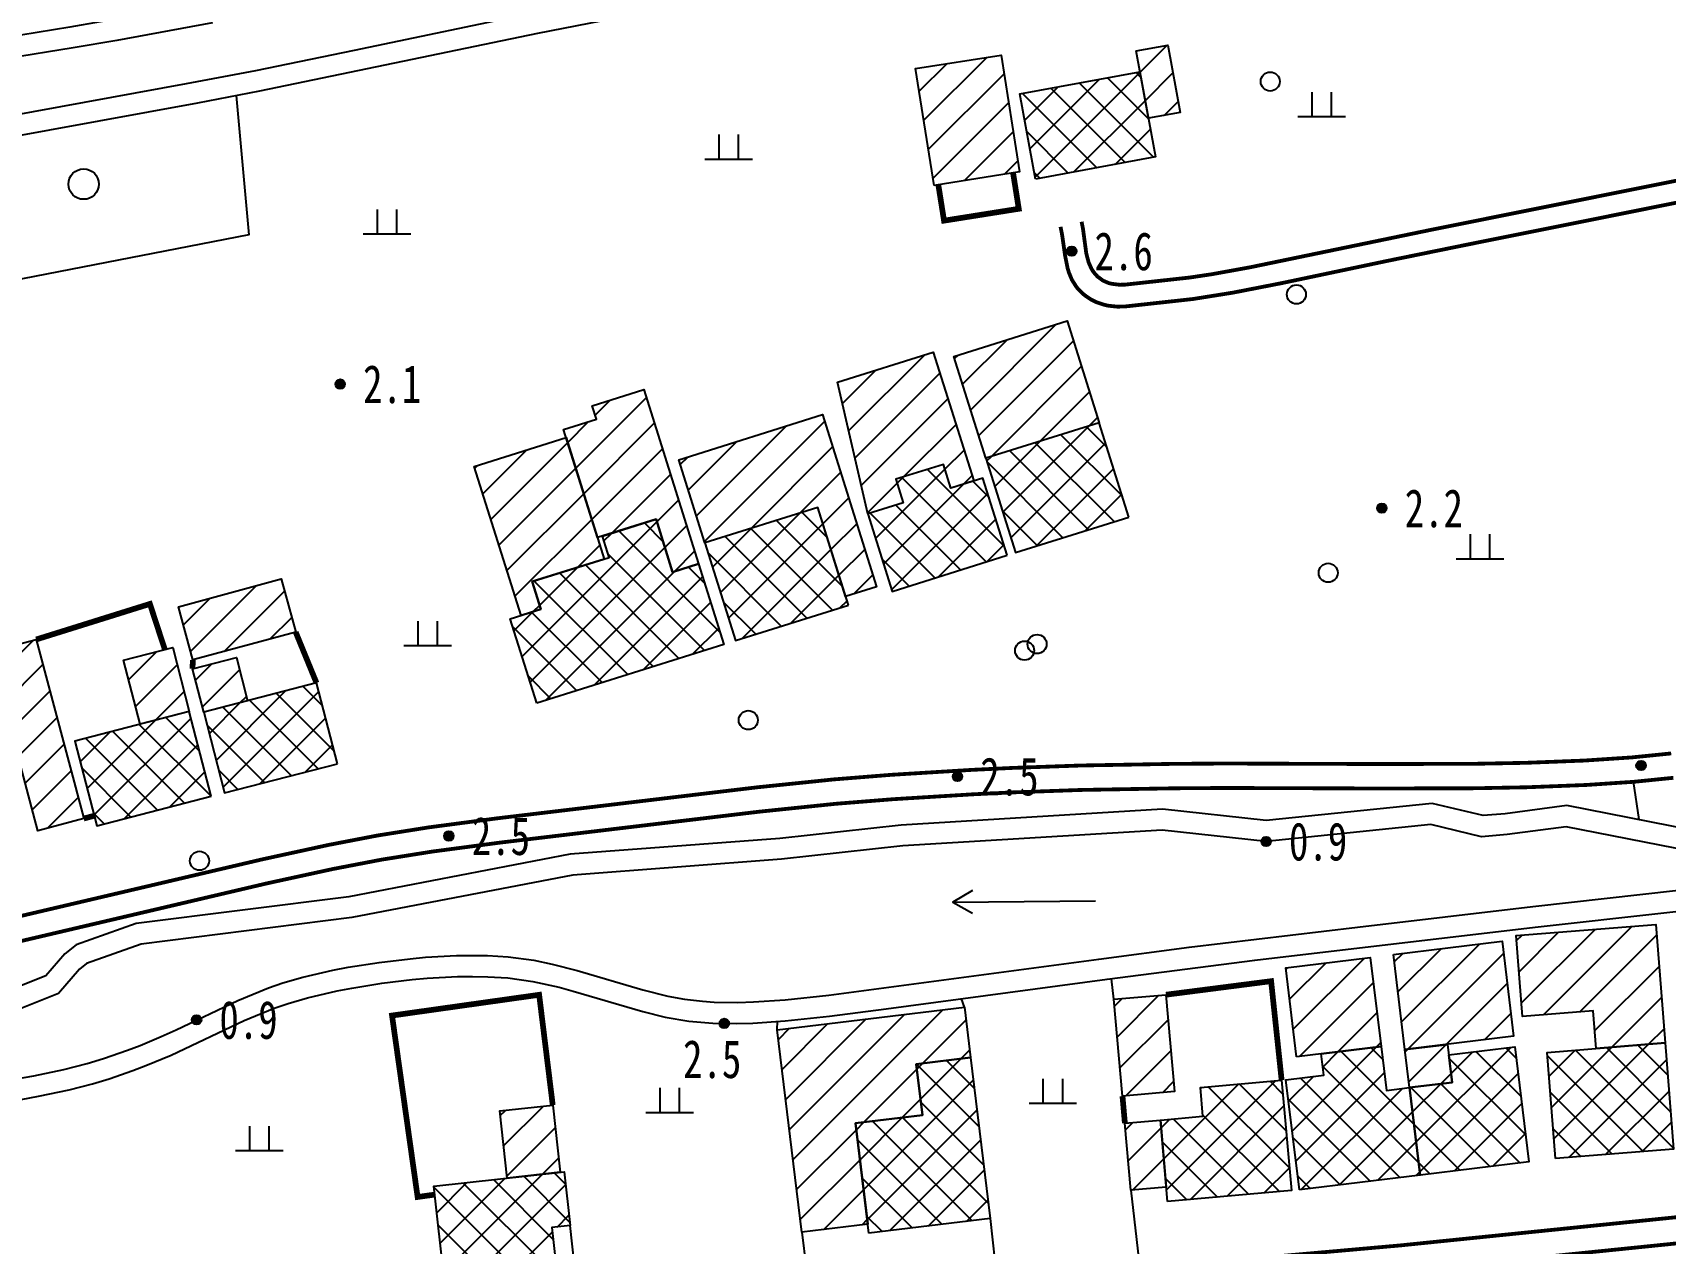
# Model space of a CAD drawing. Header units: metres. Extents: x 494039 to 619385, y 3351420 to 3402703.
# Drawn here: x 592191.9 to 592363.4, y 3392225.5 to 3392352.7 of the extents above; entities that cross this region are included whole.
import ezdxf
from ezdxf.enums import TextEntityAlignment as Align

# ---------------------------------------------------------------- set-up
doc = ezdxf.new("R2010")
doc.units = ezdxf.units.M
for name, pattern in [('2430', [0]), ('2450', [0]), ('8521', [0]), ('9610', [0])]:
    doc.linetypes.add(name, pattern=pattern)
for name, color, linetype in [('210100', 130, 'Continuous'), ('261301', 141, 'Continuous'), ('310300', 8, 'Continuous'), ('310500', 8, 'Continuous'), ('380201', 8, '2430'), ('380202', 8, '2450'), ('420500', 8, 'Continuous'), ('510301', 8, 'Continuous'), ('720100', 8, 'Continuous'), ('760201', 8, '8521'), ('810100', 8, '9610'), ('810302', 8, 'Continuous'), ('810501', 8, 'Continuous')]:
    doc.layers.add(name, color=color, linetype=linetype)
pattern_1 = [(45, (0, 0), (-1.767766953, 1.767766953), []), (135, (0, 0), (-1.767766953, -1.767766953), [])]
pattern_2 = [(45, (0, 0), (-1.767766953, 1.767766953), [])]

# ---------------------------------------------------------------- blocks, each defined once
blk = doc.blocks.new('gc170')
at = {"linetype": 'Continuous'}
blk.add_circle((0, 0), 0.5, dxfattribs=at)
blk = doc.blocks.new('gu')
at = {"flags": 128}
for points in [[(3.75, 0), (-3.75, 0)], [(2.711, -0.6), (3.75, 0), (3.75, 0), (2.711, 0.6)]]:
    blk.add_lwpolyline(points, dxfattribs=at)
blk = doc.blocks.new('p_point')
for radius in [0.25, 0.2, 0.15, 0.1, 0.05]:
    blk.add_circle((0, 0), radius)
blk.add_point((0, 0))
blk = doc.blocks.new('vm')
at = {"linetype": 'Continuous'}
for p, q in [((-0.5, 0), (-0.5, 1.3)), ((0.5, 1.3), (0.5, 0)), ((1.25, 0), (-1.25, 0))]:
    blk.add_line(p, q, dxfattribs=at)
blk = doc.blocks.new('v1')
blk.add_circle((0, 0), 0.8)
blk = doc.blocks.new('1-3&1-4')
at = {"layer": '310300', "linetype": 'Continuous'}
h = blk.add_hatch(dxfattribs=at)
h.set_pattern_fill('ANSI31', color=8, scale=20, style=0)
h.set_pattern_definition(pattern_2)
h.paths.add_polyline_path([(592286.5893, 3392336.6533), (592284.6417, 3392348.9239), (592293.6182, 3392350.3487), (592295.5658, 3392338.078)])
h = blk.add_hatch(dxfattribs=at)
h.set_pattern_fill('ANSI31', color=8, scale=20, style=0)
h.set_pattern_definition(pattern_2)
h.paths.add_polyline_path([(592307.804, 3392350.7905), (592311.1393, 3392351.4058), (592312.4465, 3392344.3204), (592309.1113, 3392343.7051)])
h = blk.add_hatch(dxfattribs=at)
h.set_pattern_fill('ANSI31', color=8, scale=20, style=0)
h.set_pattern_definition(pattern_2)
h.paths.add_polyline_path([(592303.9373, 3392311.7159), (592292.0331, 3392307.9741), (592288.6668, 3392318.6838), (592300.5709, 3392322.4256)])
h = blk.add_hatch(dxfattribs=at)
h.set_pattern_fill('ANSI31', color=8, scale=20, style=0)
h.set_pattern_definition(pattern_2)
h.paths.add_polyline_path([(592288.3531, 3392304.8401), (592287.5689, 3392307.3351), (592282.575, 3392305.7654), (592283.3487, 3392303.3038), (592279.6072, 3392302.1277), (592276.4305, 3392315.9789), (592286.4952, 3392319.1425), (592290.7537, 3392305.5947)])
h = blk.add_hatch(dxfattribs=at)
h.set_pattern_fill('ANSI31', color=8, scale=20, style=0)
h.set_pattern_definition(pattern_2)
h.paths.add_polyline_path([(592259.1117, 3392296.0233), (592257.369, 3392301.5677), (592251.225, 3392299.6364), (592247.6538, 3392310.9979), (592251.1142, 3392312.0856), (592250.6701, 3392313.4983), (592256.0739, 3392315.1968), (592261.8319, 3392296.8783)])
h = blk.add_hatch(dxfattribs=at)
h.set_pattern_fill('ANSI31', color=8, scale=20, style=0)
h.set_pattern_definition(pattern_2)
h.paths.add_polyline_path([(592274.3551, 3392302.8092), (592262.4984, 3392299.0823), (592259.7488, 3392307.8297), (592274.844, 3392312.5746), (592280.5314, 3392294.4807), (592277.293, 3392293.4628)])
h = blk.add_hatch(dxfattribs=at)
h.set_pattern_fill('ANSI31', color=8, scale=20, style=0)
h.set_pattern_definition(pattern_2)
h.paths.add_polyline_path([(592244.3695, 3392295.0132), (592245.2779, 3392292.1231), (592243.1836, 3392291.4648), (592238.262, 3392307.1224), (592247.9179, 3392310.1576), (592251.9311, 3392297.39)])
h = blk.add_hatch(dxfattribs=at)
h.set_pattern_fill('ANSI31', color=8, scale=20, style=0)
h.set_pattern_definition(pattern_2)
h.paths.add_polyline_path([(592219.5086, 3392289.7106), (592208.7051, 3392286.7811), (592207.1884, 3392292.3745), (592217.9919, 3392295.304)])
h = blk.add_hatch(dxfattribs=at)
h.set_pattern_fill('ANSI31', color=8, scale=20, style=0)
h.set_pattern_definition(pattern_2)
h.paths.add_polyline_path([(592187.4247, 3392287.6566), (592192.2401, 3392288.9354), (592197.2381, 3392270.1152), (592192.4227, 3392268.8364)])
h = blk.add_hatch(dxfattribs=at)
h.set_pattern_fill('ANSI31', color=8, scale=20, style=0)
h.set_pattern_definition(pattern_2)
h.paths.add_polyline_path([(592203.162, 3392280.0385), (592201.422, 3392286.7739), (592206.5899, 3392288.1089), (592208.3299, 3392281.3736)])
h = blk.add_hatch(dxfattribs=at)
h.set_pattern_fill('ANSI31', color=8, scale=20, style=0)
h.set_pattern_definition(pattern_2)
h.paths.add_polyline_path([(592209.8429, 3392281.3028), (592208.6688, 3392285.8475), (592213.2749, 3392287.0374), (592214.4489, 3392282.4927)])
h = blk.add_hatch(dxfattribs=at)
h.set_pattern_fill('ANSI31', color=8, scale=20, style=0)
h.set_pattern_definition(pattern_2)
h.paths.add_polyline_path([(592356.1567, 3392245.9573), (592355.8419, 3392249.9142), (592348.41, 3392249.323), (592347.7346, 3392257.8124), (592362.4055, 3392258.9794), (592363.3956, 3392246.5332)])
h = blk.add_hatch(dxfattribs=at)
h.set_pattern_fill('ANSI31', color=8, scale=20, style=0)
h.set_pattern_definition(pattern_2)
h.paths.add_polyline_path([(592334.8366, 3392255.8262), (592346.2528, 3392257.2214), (592347.4736, 3392247.2326), (592336.0574, 3392245.8374)])
h = blk.add_hatch(dxfattribs=at)
h.set_pattern_fill('ANSI31', color=8, scale=20, style=0)
h.set_pattern_definition(pattern_2)
h.paths.add_polyline_path([(592324.6751, 3392245.0645), (592323.5287, 3392254.4442), (592332.3964, 3392255.528), (592333.5428, 3392246.1483)])
h = blk.add_hatch(dxfattribs=at)
h.set_pattern_fill('ANSI31', color=8, scale=20, style=0)
h.set_pattern_definition(pattern_2)
h.paths.add_polyline_path([(592305.4788, 3392251.1231), (592310.9461, 3392251.6058), (592311.8439, 3392241.437), (592306.3766, 3392240.9543)])
h = blk.add_hatch(dxfattribs=at)
h.set_pattern_fill('ANSI31', color=8, scale=20, style=0)
h.set_pattern_definition(pattern_2)
h.paths.add_polyline_path([(592279.624, 3392227.4928), (592272.6918, 3392226.65), (592270.1062, 3392247.9183), (592289.7671, 3392250.3085), (592290.4129, 3392244.9967), (592284.7129, 3392244.3037), (592285.3638, 3392238.9502), (592278.335, 3392238.0957)])
h = blk.add_hatch(dxfattribs=at)
h.set_pattern_fill('ANSI31', color=8, scale=20, style=0)
h.set_pattern_definition(pattern_2)
h.paths.add_polyline_path([(592336.5448, 3392241.849), (592336.0574, 3392245.8374), (592340.5303, 3392246.384), (592341.0177, 3392242.3957)])
h = blk.add_hatch(dxfattribs=at)
h.set_pattern_fill('ANSI31', color=8, scale=20, style=0)
h.set_pattern_definition(pattern_2)
h.paths.add_polyline_path([(592247.3013, 3392232.9511), (592241.734, 3392232.3314), (592240.9487, 3392239.3858), (592246.516, 3392240.0056)])
h = blk.add_hatch(dxfattribs=at)
h.set_pattern_fill('ANSI31', color=8, scale=20, style=0)
h.set_pattern_definition(pattern_2)
h.paths.add_polyline_path([(592310.356, 3392238.4348), (592310.978, 3392231.3896), (592307.25, 3392231.0605), (592306.628, 3392238.1057)])
at = {"layer": '310500', "linetype": 'Continuous'}
h = blk.add_hatch(dxfattribs=at)
h.set_pattern_fill('ANSI37', color=8, scale=20, style=0)
h.set_pattern_definition(pattern_1)
h.paths.add_polyline_path([(592297.2426, 3392337.3202), (592295.5917, 3392346.2679), (592308.2089, 3392348.5958), (592309.8598, 3392339.6481)])
h = blk.add_hatch(dxfattribs=at)
h.set_pattern_fill('ANSI37', color=8, scale=20, style=0)
h.set_pattern_definition(pattern_1)
h.paths.add_polyline_path([(592307.0527, 3392301.8046), (592303.9373, 3392311.7159), (592292.0331, 3392307.9741), (592295.1485, 3392298.0628)])
h = blk.add_hatch(dxfattribs=at)
h.set_pattern_fill('ANSI37', color=8, scale=20, style=0)
h.set_pattern_definition(pattern_1)
h.paths.add_polyline_path([(592294.2635, 3392297.7846), (592291.7138, 3392305.8965), (592288.3531, 3392304.8401), (592287.5689, 3392307.3351), (592282.575, 3392305.7654), (592283.3487, 3392303.3038), (592279.6072, 3392302.1277), (592282.1674, 3392293.9825)])
h = blk.add_hatch(dxfattribs=at)
h.set_pattern_fill('ANSI37', color=8, scale=20, style=0)
h.set_pattern_definition(pattern_1)
h.paths.add_polyline_path([(592277.5826, 3392292.5413), (592274.3551, 3392302.8092), (592262.4984, 3392299.0823), (592265.7258, 3392288.8144)])
h = blk.add_hatch(dxfattribs=at)
h.set_pattern_fill('ANSI37', color=8, scale=20, style=0)
h.set_pattern_definition(pattern_1)
h.paths.add_polyline_path([(592244.8286, 3392282.2458), (592242.0434, 3392291.1064), (592245.2779, 3392292.1231), (592244.3695, 3392295.0132), (592252.4495, 3392297.5529), (592251.7434, 3392299.7994), (592257.369, 3392301.5677), (592259.1117, 3392296.0233), (592261.8319, 3392296.8783), (592264.4888, 3392288.4256)])
h = blk.add_hatch(dxfattribs=at)
h.set_pattern_fill('ANSI37', color=8, scale=20, style=0)
h.set_pattern_definition(pattern_1)
h.paths.add_polyline_path([(592223.8906, 3392275.8823), (592221.699, 3392284.3657), (592209.8429, 3392281.3028), (592212.0345, 3392272.8194)])
h = blk.add_hatch(dxfattribs=at)
h.set_pattern_fill('ANSI37', color=8, scale=20, style=0)
h.set_pattern_definition(pattern_1)
h.paths.add_polyline_path([(592210.6333, 3392272.4574), (592208.3299, 3392281.3736), (592196.2997, 3392278.2657), (592198.6031, 3392269.3496)])
h = blk.add_hatch(dxfattribs=at)
h.set_pattern_fill('ANSI37', color=8, scale=20, style=0)
h.set_pattern_definition(pattern_1)
h.paths.add_polyline_path([(592324.9641, 3392231.1031), (592323.5516, 3392242.6605), (592327.5284, 3392243.1465), (592327.2555, 3392245.3799), (592333.5428, 3392246.1483), (592334.1047, 3392241.5508), (592336.5448, 3392241.849), (592337.6684, 3392232.6558)])
h = blk.add_hatch(dxfattribs=at)
h.set_pattern_fill('ANSI37', color=8, scale=20, style=0)
h.set_pattern_definition(pattern_1)
h.paths.add_polyline_path([(592336.5448, 3392241.849), (592341.0177, 3392242.3957), (592340.6656, 3392245.2773), (592347.6089, 3392246.1258), (592349.0846, 3392234.051), (592337.6684, 3392232.6558)])
h = blk.add_hatch(dxfattribs=at)
h.set_pattern_fill('ANSI37', color=8, scale=20, style=0)
h.set_pattern_definition(pattern_1)
h.paths.add_polyline_path([(592351.8702, 3392234.3915), (592350.9829, 3392245.5457), (592363.3956, 3392246.5332), (592364.2829, 3392235.3789)])
h = blk.add_hatch(dxfattribs=at)
h.set_pattern_fill('ANSI37', color=8, scale=20, style=0)
h.set_pattern_definition(pattern_1)
h.paths.add_polyline_path([(592279.7397, 3392226.5414), (592278.335, 3392238.0957), (592285.3638, 3392238.9502), (592284.7129, 3392244.3037), (592290.4129, 3392244.9967), (592292.4684, 3392228.0888)])
h = blk.add_hatch(dxfattribs=at)
h.set_pattern_fill('ANSI37', color=8, scale=20, style=0)
h.set_pattern_definition(pattern_1)
h.paths.add_polyline_path([(592311.1112, 3392229.8801), (592310.356, 3392238.4348), (592314.8349, 3392238.8302), (592314.5668, 3392241.8673), (592323.0985, 3392242.6205), (592324.1219, 3392231.0287)])
h = blk.add_hatch(dxfattribs=at)
h.set_pattern_fill('ANSI37', color=8, scale=20, style=0)
h.set_pattern_definition(pattern_1)
h.paths.add_polyline_path([(592235.1399, 3392221.4292), (592234.0218, 3392231.4728), (592247.704, 3392232.996), (592248.3333, 3392227.3431), (592246.437, 3392227.132), (592246.9258, 3392222.7412)])
at = {"layer": '210100', "color": 141, "linetype": 'Continuous', "flags": 128}
for points in [[(592188.1007, 3392242.4136), (592192.0025, 3392243.0888), (592195.1669, 3392243.7589), (592197.6016, 3392244.3828), (592199.3065, 3392244.8942), (592201.8456, 3392245.7709), (592203.1742, 3392246.2814), (592205.3626, 3392247.1987), (592206.9439, 3392247.9195), (592213.44, 3392251.0112), (592216.6447, 3392252.3239), (592218.1762, 3392252.8407), (592220.2535, 3392253.4386), (592223.4258, 3392254.1768), (592225.0306, 3392254.4865), (592228.2654, 3392255.0035), (592231.5206, 3392255.3922), (592233.1517, 3392255.5372), (592236.4133, 3392255.7161), (592238.0408, 3392255.7412), (592239.6639, 3392255.715), (592241.8181, 3392255.5853), (592244.5296, 3392255.2274), (592246.4704, 3392254.8287), (592249.0839, 3392254.1475), (592255.9964, 3392252.1016), (592258.5977, 3392251.4606), (592260.3435, 3392251.1371), (592262.2629, 3392250.9116), (592263.49, 3392250.8327), (592265.9579, 3392250.7945), (592267.6111, 3392250.8407), (592270.93, 3392251.0592), (592275.507, 3392251.5416), (592303.8951, 3392255.3582), (592313.3879, 3392256.595), (592331.0552, 3392258.7152), (592349.4734, 3392260.8775), (592376.052, 3392263.8478)], [(592366.0456, 3392266.707), (592353.0086, 3392269.2544), (592346.8102, 3392268.4426), (592344.0994, 3392268.2017), (592338.7639, 3392269.4888), (592321.4681, 3392267.7108), (592310.5353, 3392268.8866), (592283.2971, 3392267.2367), (592270.5623, 3392265.8339), (592248.6429, 3392264.183), (592225.4252, 3392259.7345), (592203.2711, 3392256.9288), (592197.5269, 3392254.8909), (592196.7886, 3392254.3031), (592194.59, 3392251.7437), (592190.3725, 3392250.0668)], [(592189.4694, 3392343.9805), (592208.0376, 3392347.3531), (592215.3227, 3392348.7322), (592225.6723, 3392350.852), (592245.136, 3392354.9449)], [(592210.7612, 3392353.74), (592200.7059, 3392351.889), (592196.1259, 3392351.0946), (592189.242, 3392349.9877)]]:
    blk.add_lwpolyline(points, dxfattribs=at)
at = {"layer": '310300', "color": 8, "linetype": 'Continuous', "flags": 128}
for points, elevation in [([(592286.5893, 3392336.6533), (592284.6417, 3392348.9239), (592293.6182, 3392350.3487), (592295.5658, 3392338.078)], 5.3124), ([(592307.804, 3392350.7905), (592311.1393, 3392351.4058), (592312.4465, 3392344.3204), (592309.1113, 3392343.7051)], 6.0625), ([(592303.9373, 3392311.7159), (592292.0331, 3392307.9741), (592288.6668, 3392318.6838), (592300.5709, 3392322.4256)], 6.5328), ([(592288.3531, 3392304.8401), (592287.5689, 3392307.3351), (592282.575, 3392305.7654), (592283.3487, 3392303.3038), (592279.6072, 3392302.1277), (592276.4305, 3392315.9789), (592286.4952, 3392319.1425), (592290.7537, 3392305.5947)], 5.9524), ([(592187.4247, 3392287.6566), (592192.2401, 3392288.9354), (592197.2381, 3392270.1152), (592192.4227, 3392268.8364)], 6.9525), ([(592209.8429, 3392281.3028), (592208.6688, 3392285.8475), (592213.2749, 3392287.0374), (592214.4489, 3392282.4927)], 6.3869), ([(592356.1567, 3392245.9573), (592355.8419, 3392249.9142), (592348.41, 3392249.323), (592347.7346, 3392257.8124), (592362.4055, 3392258.9794), (592363.3956, 3392246.5332)], 5.8417), ([(592324.6751, 3392245.0645), (592323.5287, 3392254.4442), (592332.3964, 3392255.528), (592333.5428, 3392246.1483)], 5.8417), ([(592305.4788, 3392251.1231), (592310.9461, 3392251.6058), (592311.8439, 3392241.437), (592306.3766, 3392240.9543)], 6.0322), ([(592336.5448, 3392241.849), (592336.0574, 3392245.8374), (592340.5303, 3392246.384), (592341.0177, 3392242.3957)], 5.8417), ([(592247.3013, 3392232.9511), (592241.734, 3392232.3314), (592240.9487, 3392239.3858), (592246.516, 3392240.0056)], 6.4266)]:
    blk.add_lwpolyline(points, close=True, dxfattribs=dict(at, elevation=elevation))
for points in [[(592259.1117, 3392296.0233), (592257.369, 3392301.5677), (592251.225, 3392299.6364), (592247.6538, 3392310.9979), (592251.1142, 3392312.0856), (592250.6701, 3392313.4983), (592256.0739, 3392315.1968), (592261.8319, 3392296.8783)], [(592274.3551, 3392302.8092), (592262.4984, 3392299.0823), (592259.7488, 3392307.8297), (592274.844, 3392312.5746), (592280.5314, 3392294.4807), (592277.293, 3392293.4628)], [(592244.3695, 3392295.0132), (592245.2779, 3392292.1231), (592243.1836, 3392291.4648), (592238.262, 3392307.1224), (592247.9179, 3392310.1576), (592251.9311, 3392297.39)], [(592219.5086, 3392289.7106), (592208.7051, 3392286.7811), (592207.1884, 3392292.3745), (592217.9919, 3392295.304)], [(592203.162, 3392280.0385), (592201.422, 3392286.7739), (592206.5899, 3392288.1089), (592208.3299, 3392281.3736)], [(592334.8366, 3392255.8262), (592346.2528, 3392257.2214), (592347.4736, 3392247.2326), (592336.0574, 3392245.8374)], [(592279.624, 3392227.4928), (592272.6918, 3392226.65), (592270.1062, 3392247.9183), (592289.7671, 3392250.3085), (592290.4129, 3392244.9967), (592284.7129, 3392244.3037), (592285.3638, 3392238.9502), (592278.335, 3392238.0957)], [(592310.356, 3392238.4348), (592310.978, 3392231.3896), (592307.25, 3392231.0605), (592306.628, 3392238.1057)]]:
    blk.add_lwpolyline(points, close=True, dxfattribs=at)
at = {"layer": '310500', "color": 8, "linetype": 'Continuous', "flags": 128}
for points, elevation in [([(592297.2426, 3392337.3202), (592295.5917, 3392346.2679), (592308.2089, 3392348.5958), (592309.8598, 3392339.6481)], 14.0993), ([(592307.0527, 3392301.8046), (592303.9373, 3392311.7159), (592292.0331, 3392307.9741), (592295.1485, 3392298.0628)], 14.6142), ([(592294.2635, 3392297.7846), (592291.7138, 3392305.8965), (592288.3531, 3392304.8401), (592287.5689, 3392307.3351), (592282.575, 3392305.7654), (592283.3487, 3392303.3038), (592279.6072, 3392302.1277), (592282.1674, 3392293.9825)], 14.6142), ([(592277.5826, 3392292.5413), (592274.3551, 3392302.8092), (592262.4984, 3392299.0823), (592265.7258, 3392288.8144)], 14.6142), ([(592244.8286, 3392282.2458), (592242.0434, 3392291.1064), (592245.2779, 3392292.1231), (592244.3695, 3392295.0132), (592252.4495, 3392297.5529), (592251.7434, 3392299.7994), (592257.369, 3392301.5677), (592259.1117, 3392296.0233), (592261.8319, 3392296.8783), (592264.4888, 3392288.4256)], 14.6291), ([(592223.8906, 3392275.8823), (592221.699, 3392284.3657), (592209.8429, 3392281.3028), (592212.0345, 3392272.8194)], 14.26), ([(592210.6333, 3392272.4574), (592208.3299, 3392281.3736), (592196.2997, 3392278.2657), (592198.6031, 3392269.3496)], 14.2749), ([(592336.5448, 3392241.849), (592341.0177, 3392242.3957), (592340.6656, 3392245.2773), (592347.6089, 3392246.1258), (592349.0846, 3392234.051), (592337.6684, 3392232.6558)], 13.6226), ([(592351.8702, 3392234.3915), (592350.9829, 3392245.5457), (592363.3956, 3392246.5332), (592364.2829, 3392235.3789)], 13.4663), ([(592311.1112, 3392229.8801), (592310.356, 3392238.4348), (592314.8349, 3392238.8302), (592314.5668, 3392241.8673), (592323.0985, 3392242.6205), (592324.1219, 3392231.0287)], 13.6226)]:
    blk.add_lwpolyline(points, close=True, dxfattribs=dict(at, elevation=elevation))
for points in [[(592324.9641, 3392231.1031), (592323.5516, 3392242.6605), (592327.5284, 3392243.1465), (592327.2555, 3392245.3799), (592333.5428, 3392246.1483), (592334.1047, 3392241.5508), (592336.5448, 3392241.849), (592337.6684, 3392232.6558)], [(592279.7397, 3392226.5414), (592278.335, 3392238.0957), (592285.3638, 3392238.9502), (592284.7129, 3392244.3037), (592290.4129, 3392244.9967), (592292.4684, 3392228.0888)], [(592235.1399, 3392221.4292), (592234.0218, 3392231.4728), (592247.704, 3392232.996), (592248.3333, 3392227.3431), (592246.437, 3392227.132), (592246.9258, 3392222.7412)]]:
    blk.add_lwpolyline(points, close=True, dxfattribs=at)
at = {"layer": '380201', "color": 8, "linetype": '2430', "const_width": 0.6, "flags": 128}
for points, elevation in [([(592287.0285, 3392336.723), (592287.6276, 3392332.9482), (592295.4806, 3392334.1946), (592294.8815, 3392337.9694)], 4.9195), ([(592205.7582, 3392287.8941), (592204.1945, 3392292.673), (592192.2401, 3392288.9354)], 5.5386), ([(592221.699, 3392284.3657), (592219.5086, 3392289.7106)], 5.5386), ([(592208.7051, 3392286.7811), (592208.6688, 3392285.8475)], 5.5386), ([(592323.0985, 3392242.6205), (592321.9933, 3392253.0277), (592310.9461, 3392251.6058)], 5.527), ([(592246.516, 3392240.0056), (592245.0897, 3392251.5962), (592229.632, 3392249.4176), (592232.3197, 3392230.3467), (592234.1189, 3392230.6003)], 5.623), ([(592306.3766, 3392240.9543), (592306.628, 3392238.1057)], 5.527)]:
    blk.add_lwpolyline(points, dxfattribs=dict(at, elevation=elevation))
blk.add_lwpolyline([(592197.2381, 3392270.1152), (592198.3296, 3392270.4084)], dxfattribs=at)
at = {"layer": '380202', "color": 8, "linetype": '2450', "flags": 128}
blk.add_lwpolyline([(592235.5359, 3392221.4732), (592236.1906, 3392215.5927), (592249.4768, 3392217.0717), (592248.3333, 3392227.3431)], dxfattribs=at)
at = {"layer": '420500', "color": 8, "linetype": 'Continuous', "const_width": 0.4, "flags": 128}
for points in [[(592397.0783, 3392343.6545), (592339.1658, 3392332.0615), (592319.7943, 3392328.0505), (592315.761, 3392327.319), (592313.4299, 3392326.9708), (592306.6485, 3392326.2254), (592306.0765, 3392326.2128), (592305.2478, 3392326.3107), (592304.9028, 3392326.4028), (592304.3239, 3392326.6522), (592303.75, 3392327.0764), (592303.357, 3392327.52), (592303.1241, 3392327.8809), (592302.8197, 3392328.5631), (592302.5727, 3392329.511), (592302.2297, 3392332.0749), (592302.0835, 3392332.8348)], [(592409.5189, 3392343.1708), (592404.1581, 3392342.5676), (592400.429, 3392341.9816), (592398.1425, 3392341.5638), (592342.2762, 3392330.3667), (592334.2847, 3392328.7372), (592323.1126, 3392326.3844), (592317.9627, 3392325.38), (592313.7734, 3392324.7133), (592306.6645, 3392323.9317), (592305.8412, 3392323.9107), (592304.909, 3392324.0074), (592304.4493, 3392324.1076), (592303.6677, 3392324.3685), (592303.0413, 3392324.6775), (592302.3848, 3392325.1266), (592301.8053, 3392325.6664), (592301.5511, 3392325.965), (592301.0594, 3392326.7408), (592300.7396, 3392327.5219), (592300.6019, 3392327.9896), (592300.3371, 3392329.3296), (592300.035, 3392331.4512), (592299.8647, 3392332.3031)], [(592364.0295, 3392276.9612), (592359.917, 3392276.5448), (592354.9734, 3392276.2155), (592348.7862, 3392275.9749), (592343.3075, 3392275.8704), (592333.3103, 3392275.8464), (592317.1626, 3392275.9005), (592311.7292, 3392275.8657), (592301.9503, 3392275.6919), (592294.7308, 3392275.4349), (592290.516, 3392275.2308), (592282.093, 3392274.7147), (592276.0194, 3392274.2292), (592267.9874, 3392273.3996), (592240.622, 3392270.1343), (592233.4583, 3392269.1865), (592228.0855, 3392268.3316), (592222.9437, 3392267.3421), (592215.9623, 3392265.8215), (592176.279, 3392256.5092)], [(592364.2554, 3392274.3999), (592360.1111, 3392273.9796), (592355.1292, 3392273.6478), (592348.8941, 3392273.4059), (592343.376, 3392273.3009), (592333.3596, 3392273.2772), (592317.1832, 3392273.3311), (592311.7729, 3392273.2963), (592302.0357, 3392273.1233), (592294.8523, 3392272.8677), (592290.6601, 3392272.6647), (592282.2824, 3392272.1514), (592276.2416, 3392271.6685), (592268.2389, 3392270.8419), (592240.9952, 3392267.5912), (592233.8729, 3392266.6488), (592228.5308, 3392265.7987), (592223.4168, 3392264.8146), (592216.473, 3392263.3024), (592176.8671, 3392254.008)], [(592408.7914, 3392233.095), (592378.6772, 3392229.664), (592335.5318, 3392225.2567), (592299.3137, 3392222.0413), (592264.9205, 3392218.2586), (592248.1584, 3392216.233)], [(592409.1015, 3392230.3733), (592378.9714, 3392226.9405), (592335.7921, 3392222.5298), (592299.5846, 3392219.3152), (592265.2346, 3392215.5373), (592260.8536, 3392215.0079)]]:
    blk.add_lwpolyline(points, dxfattribs=at)
at = {"layer": '760201', "color": 8, "linetype": '8521', "flags": 128}
blk.add_lwpolyline([(592141.5556, 3392226.52), (592142.6239, 3392228.3841), (592147.0324, 3392233.3454), (592148.4818, 3392234.2522), (592149.9562, 3392235.0896), (592151.1711, 3392235.6613), (592151.7952, 3392235.9011), (592152.6437, 3392236.1901), (592153.954, 3392236.5251), (592155.7514, 3392236.8222), (592157.1186, 3392236.9797), (592174.5896, 3392238.578), (592180.5437, 3392239.1877), (592183.8083, 3392239.5826), (592186.346, 3392239.927), (592190.6827, 3392240.6096), (592192.4807, 3392240.9378), (592195.6957, 3392241.617), (592198.1695, 3392242.2487), (592199.9283, 3392242.7747), (592202.4036, 3392243.625), (592203.7802, 3392244.1501), (592206.4192, 3392245.2603), (592214.1024, 3392248.8924), (592217.2396, 3392250.1778), (592218.7331, 3392250.6836), (592220.7585, 3392251.2703), (592223.8517, 3392251.997), (592225.4165, 3392252.3024), (592228.5707, 3392252.812), (592231.7449, 3392253.1938), (592233.3354, 3392253.3354), (592236.5155, 3392253.5071), (592238.1022, 3392253.5284), (592239.6843, 3392253.4986), (592241.7839, 3392253.3647), (592244.4327, 3392253.002), (592247.1821, 3392252.3924), (592248.6576, 3392251.9943), (592255.9867, 3392249.8295), (592258.3404, 3392249.253), (592260.8286, 3392248.8211), (592263.3282, 3392248.6101), (592265.8477, 3392248.5723), (592267.5354, 3392248.6202), (592270.9237, 3392248.8444), (592275.5963, 3392249.3365), (592281.5357, 3392250.1082), (592304.7791, 3392253.256), (592320.2791, 3392255.2239), (592349.7254, 3392258.6919), (592377.3959, 3392261.7843), (592378.4656, 3392263.6204), (592379.1333, 3392265.2354), (592378.1861, 3392267.5184), (592377.1093, 3392268.3282), (592375.1432, 3392269.0186), (592366.2452, 3392268.9096), (592353.0785, 3392271.4823), (592346.5699, 3392270.6299), (592344.2644, 3392270.425), (592338.9137, 3392271.7158), (592321.4733, 3392269.9229), (592310.5868, 3392271.0937), (592283.1101, 3392269.4294), (592270.3592, 3392268.0249), (592248.3523, 3392266.3673), (592225.0797, 3392261.9083), (592202.7592, 3392259.0816), (592196.4445, 3392256.8412), (592195.2554, 3392255.8946), (592193.274, 3392253.5879), (592189.8364, 3392252.2212), (592168.1378, 3392249.8388), (592161.682, 3392249.8599), (592151.1601, 3392250.8774), (592144.282, 3392250.4922), (592137.5185, 3392250.6086), (592132.8501, 3392252.6011), (592128.7755, 3392256.7071), (592122.5575, 3392265.8888), (592112.5715, 3392290.0206), (592111.9688, 3392294.9268), (592109.0834, 3392314.3659), (592109.6987, 3392319.0177), (592110.6336, 3392320.6515), (592111.2759, 3392321.5529), (592112.114, 3392322.4466), (592112.8071, 3392323.0146), (592113.656, 3392323.5608), (592114.8468, 3392324.1634), (592116.2513, 3392324.7349), (592118.1816, 3392325.3822), (592120.1279, 3392325.8917), (592121.1079, 3392326.0937), (592123.0835, 3392326.3851), (592124.0802, 3392326.4698), (592126.7194, 3392326.5025), (592131.7011, 3392326.2438), (592134.1681, 3392326.1997), (592136.0563, 3392326.3122), (592137.6429, 3392326.5669), (592138.6842, 3392326.8418), (592140.0943, 3392327.3417), (592144.9131, 3392329.5146), (592148.8826, 3392331.0995), (592150.8892, 3392331.8144), (592154.9311, 3392333.1432), (592160.3579, 3392334.7799), (592167.1769, 3392336.6944), (592173.3407, 3392338.3104), (592177.4683, 3392339.3088), (592181.835, 3392340.2588), (592188.4814, 3392341.561), (592209.2234, 3392345.3347), (592215.7507, 3392346.5744), (592244.9376, 3392352.6598), (592256.9951, 3392355.0108), (592262.7291, 3392356.0757), (592270.6252, 3392357.4603), (592273.5023, 3392357.9229), (592278.5508, 3392358.6342), (592281.6263, 3392358.9694), (592285.2071, 3392359.2265), (592288.7934, 3392359.3302), (592290.8395, 3392359.3092), (592294.3048, 3392359.1372), (592296.467, 3392358.9662), (592299.0595, 3392358.7181), (592312.5503, 3392357.2238), (592315.5785, 3392356.9496), (592321.1448, 3392356.5568), (592325.6972, 3392356.368), (592329.7289, 3392356.3547), (592332.7345, 3392356.4914), (592335.2204, 3392356.7453), (592336.7007, 3392356.9788), (592338.4631, 3392357.3583), (592340.5595, 3392357.9547), (592341.5954, 3392358.3048), (592343.6367, 3392359.103), (592345.6278, 3392360.031), (592347.1745, 3392360.8714), (592348.5511, 3392361.749), (592349.3005, 3392362.35), (592349.9196, 3392362.9865), (592350.4792, 3392363.7779), (592350.9447, 3392364.7407), (592351.2748, 3392365.7905), (592351.4671, 3392366.8901), (592351.5167, 3392368.0032), (592351.4167, 3392369.0935), (592351.1579, 3392370.1244), (592350.7283, 3392371.0585), (592350.2293, 3392371.7349), (592349.6903, 3392372.2319), (592348.7658, 3392372.823), (592347.9059, 3392373.2008), (592347.0134, 3392373.4645), (592345.859, 3392373.6576), (592344.428, 3392373.725), (592342.7118, 3392373.63), (592341.7154, 3392373.5136), (592334.2316, 3392372.2254), (592329.5887, 3392371.5737), (592323.7147, 3392370.9036), (592319.8275, 3392370.5233), (592315.9479, 3392370.1852), (592309.4695, 3392369.7276), (592304.1585, 3392369.5073), (592302.8332, 3392369.4947), (592301.1813, 3392369.5752), (592300.0013, 3392369.7493), (592298.8525, 3392370.0479), (592298.2892, 3392370.2436), (592297.1944, 3392370.7224), (592296.1557, 3392371.3134), (592295.1905, 3392372.0129), (592294.7452, 3392372.3992), (592292.1091, 3392375.2053), (592291.3531, 3392375.8664), (592290.6543, 3392376.3369), (592289.7101, 3392376.7843), (592288.6847, 3392377.0983), (592287.6065, 3392377.2826), (592286.5032, 3392377.3387), (592285.4019, 3392377.2662), (592284.8606, 3392377.1809), (592283.8135, 3392376.9097), (592282.8376, 3392376.4992), (592282.241, 3392376.1441), (592281.747, 3392375.7672), (592280.8671, 3392374.8778), (592280.0954, 3392373.8574), (592278.376, 3392371.1038), (592277.5473, 3392369.9034), (592276.8965, 3392369.1492), (592276.3223, 3392368.6343), (592275.6869, 3392368.2182), (592274.8885, 3392367.8822), (592273.9156, 3392367.6468), (592273.2993, 3392367.5587), (592266.4482, 3392367.1949), (592262.0602, 3392366.797), (592257.7561, 3392366.2641), (592255.6205, 3392365.9454), (592252.4252, 3392365.388), (592247.9562, 3392364.4326), (592232.4868, 3392360.578), (592225.139, 3392358.9125), (592216.0098, 3392357.015), (592210.3471, 3392355.9011), (592205.3418, 3392354.9619), (592195.766, 3392353.266), (592188.9079, 3392352.1628), (592183.8168, 3392351.4561), (592160.7197, 3392348.7072), (592154.7807, 3392347.8842), (592151.0868, 3392347.2709), (592145.5977, 3392346.1317), (592131.425, 3392342.6465), (592125.6366, 3392341.3), (592121.8777, 3392340.5464), (592119.697, 3392340.1616), (592115.3159, 3392339.4898), (592111.7042, 3392339.0409), (592108.3821, 3392338.747), (592107.0883, 3392338.6853), (592104.8716, 3392338.6822), (592102.5338, 3392338.8697), (592101.6486, 3392339.0064), (592100.1456, 3392339.332), (592098.6757, 3392339.7788), (592097.9588, 3392340.0509), (592096.799, 3392340.5825), (592095.9409, 3392341.0639), (592094.2999, 3392342.2177), (592093.2012, 3392343.1746), (592092.0474, 3392344.3641), (592090.9505, 3392345.6891), (592089.941, 3392347.0841), (592088.7767, 3392348.9052), (592088.1201, 3392350.0307), (592086.8813, 3392352.3379), (592086.0995, 3392353.9081), (592084.436, 3392357.5027), (592083.5559, 3392359.5221), (592081.0433, 3392365.626), (592077.6606, 3392374.323), (592071.8494, 3392389.5325)], dxfattribs=at)
at = {"layer": '810100', "color": 8, "linetype": '9610', "flags": 128}
for points in [[(592213.2581, 3392346.1015), (592214.5847, 3392331.4543), (592145.7427, 3392318.0918), (592143.0898, 3392328.6933)], [(592307.25, 3392231.0605), (592308.1956, 3392222.8298)]]:
    blk.add_lwpolyline(points, dxfattribs=at)
for points, elevation in [([(592360.6564, 3392270.0017), (592360.0582, 3392274.0169)], 3.1186), ([(592305.4788, 3392251.1231), (592305.2228, 3392253.2894)], 3.0829), ([(592289.7671, 3392250.3085), (592289.4568, 3392251.1723)], 3.0829), ([(592270.1062, 3392247.9183), (592270.1397, 3392248.8124)], 3.0829), ([(592292.4684, 3392228.0888), (592293.2108, 3392221.37)], 3.0457), ([(592272.6918, 3392226.65), (592273.5995, 3392219.2131)], 3.0457)]:
    blk.add_lwpolyline(points, dxfattribs=dict(at, elevation=elevation))
at = {"layer": '261301', "color": 141, "linetype": 'Continuous', "xscale": 2, "yscale": 2, "rotation": 180.5332716677711}
blk.add_blockref('gu', (592296.0409, 3392261.4134, 3.7641), dxfattribs=at)
at = {"layer": '510301', "color": 8, "linetype": 'Continuous', "xscale": 2, "yscale": 2}
for p in [(592321.9004, 3392347.5666, 3.139), (592324.6525, 3392325.1988, 3.139), (592327.9923, 3392295.9464, 3.139), (592296.0905, 3392287.7658, 3.139), (592297.4039, 3392288.4574, 3.139), (592267.0655, 3392280.4589, 3.139), (592209.4034, 3392265.6775, 3.1779)]:
    blk.add_blockref('gc170', p, dxfattribs=at)
at = {"layer": '720100', "color": 8, "linetype": 'Continuous', "xscale": 2, "yscale": 2, "zscale": 2}
for p in [(592301.0393, 3392329.741, 2.5847), (592224.1867, 3392315.7782, 2.1447), (592333.6289, 3392302.7318, 2.1809), (592289.0373, 3392274.5458, 2.4662), (592360.8579, 3392275.6893, 2.5523), (592235.6077, 3392268.286, 2.4921), (592321.4681, 3392267.7108, 0.9), (592209.097, 3392248.9636, 0.9), (592264.5416, 3392248.5894, 2.5139)]:
    blk.add_blockref('p_point', p, dxfattribs=at)
at = {"layer": '810302', "color": 8, "linetype": 'Continuous', "xscale": 2, "yscale": 2}
for p in [(592327.3043, 3392343.8549, 3.8553), (592264.989, 3392339.3895, 3.8553), (592229.1025, 3392331.5382, 3.8553), (592343.9264, 3392297.3868, 3.8553), (592233.3803, 3392288.2598, 3.8553), (592299.0607, 3392240.1694, 3.9446), (592258.8105, 3392239.2058, 3.8553), (592215.6983, 3392235.2029, 3.8553)]:
    blk.add_blockref('vm', p, dxfattribs=at)
at = {"layer": '810501', "color": 8, "linetype": 'Continuous', "xscale": 2, "yscale": 2}
blk.add_blockref('v1', (592197.2304, 3392336.7911, 3.2898), dxfattribs=at)
at = {"layer": '720100', "color": 8, "width": 0.75}
for s, p in [('2.6', (592303.4393, 3392329.741, 2.5847)), ('2.1', (592226.5867, 3392315.7782, 2.1447)), ('2.2', (592336.0289, 3392302.7318, 2.1809)), ('2.5', (592291.4373, 3392274.5458, 2.4662)), ('2.5', (592238.0077, 3392268.286, 2.4921)), ('0.9', (592323.8681, 3392267.7108, 0.9)), ('0.9', (592211.497, 3392248.9636, 0.9)), ('2.5', (592260.2056, 3392244.8471, 2.5139))]:
    blk.add_text(s, height=4, dxfattribs=at).set_placement(p, align=Align.MIDDLE_LEFT)

msp = doc.modelspace()

# ---------------------------------------------------------------- block references
msp.add_blockref('1-3&1-4', (0, 0))

doc.saveas('drawing.dxf')
